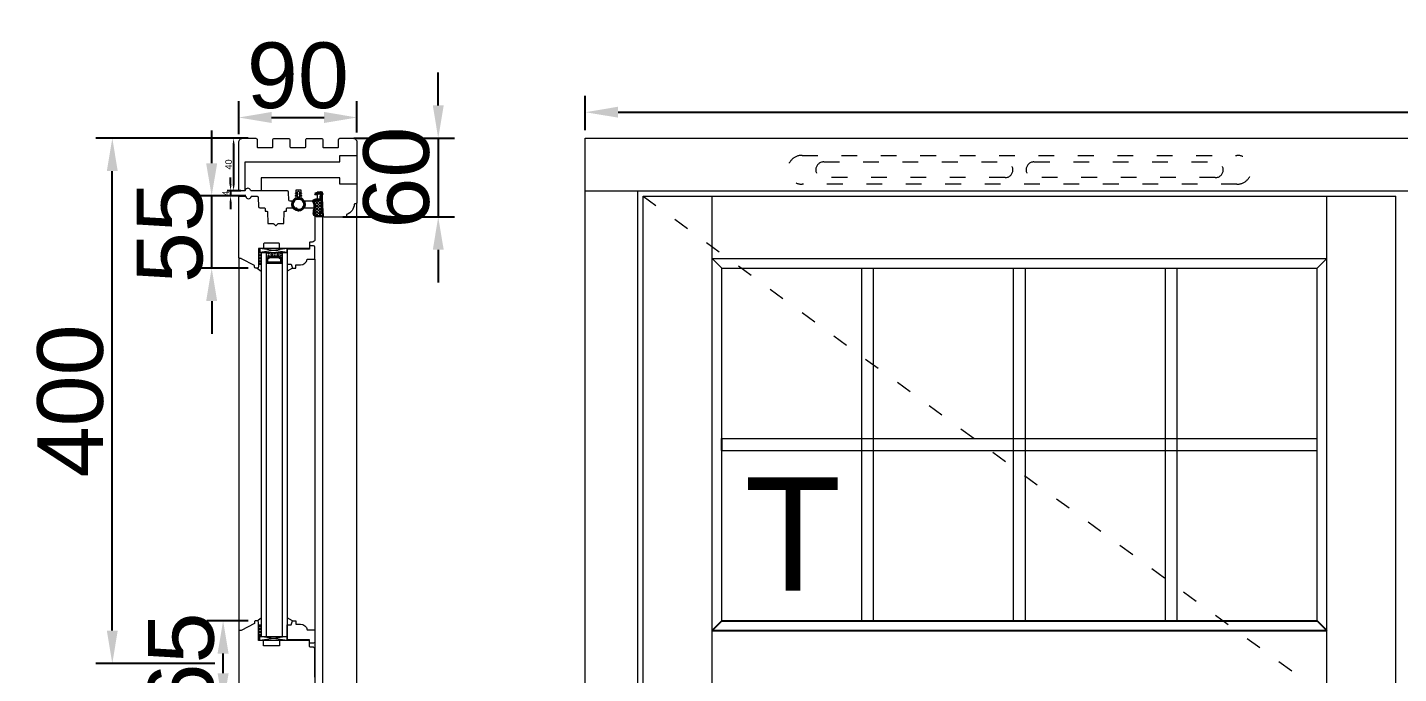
# Model space of a CAD drawing. Header units: millimetres. Extents: x 0 to 182016, y 11 to 3710.
# Drawn here: x 151213 to 152256, y 1854 to 2346 of the extents above; entities that cross this region are included whole.
import ezdxf

# ---------------------------------------------------------------- set-up
doc = ezdxf.new("R2010")
doc.units = ezdxf.units.MM
doc.linetypes.add('ACAD_ISO03W100', pattern=[30, 12, -18])
for name, color, linetype, lineweight in [('Matmenys', 10, 'Continuous', 20), ('OTHER', 251, 'Continuous', 13), ('Stakta', 7, 'Continuous', 25), ('Testinės profilio linijos', 7, 'Continuous', 5)]:
    doc.layers.add(name, color=color, linetype=linetype, lineweight=lineweight)
doc.layers.add('Stiklo paketas', color=7, linetype='Continuous')
doc.styles.get("Standard").update_dxf_attribs({"font": 'arial.ttf'})
doc.dimstyles.new('2', dxfattribs={"dimscale": 2, "dimtxt": 2.5, "dimasz": 2.5, "dimexe": 1.25, "dimexo": 0.625, "dimtad": 1, "dimtxsty": 'Standard', "dimcen": 2.5, "dimadec": 0, "dimazin": 0, "dimtfac": 1, "dimtmove": 0, "dimatfit": 3, "dimfxl": 1, "dimarcsym": 0})
doc.dimstyles.new('Padidinti matmenys', dxfattribs={"dimscale": 10, "dimtxt": 5, "dimasz": 2.5, "dimexe": 1.25, "dimexo": 0.625, "dimtad": 1, "dimdec": 1, "dimtxsty": 'Standard', "dimcen": 2.5, "dimadec": 0, "dimazin": 0, "dimtfac": 1, "dimtdec": 1, "dimtmove": 0, "dimatfit": 3, "dimfxl": 1, "dimarcsym": 0})

# ---------------------------------------------------------------- blocks, each defined once
blk = doc.blocks.new('*D1611')
at = {"color": 0, "lineweight": -2, "transparency": 16777216}
for p, q in [((151637.1, 2267.9), (151637.1, 2294)), ((154122.1, 2267.9), (154122.1, 2294)), ((151662.1, 2281.5), (154097.1, 2281.5))]:
    blk.add_line(p, q, dxfattribs=at)
at = {"color": 0, "transparency": 16777216}
for points in [[(151662.1, 2285.7), (151662.1, 2277.4), (151637.1, 2281.5)], [(154097.1, 2285.7), (154097.1, 2277.4), (154122.1, 2281.5)]]:
    blk.add_solid(points, dxfattribs=at)
at = {"layer": 'Defpoints', "color": 0, "transparency": 16777216}
for p in [(154122.1, 2281.5), (151637.1, 2261.7), (154122.1, 2261.7)]:
    blk.add_point(p, dxfattribs=at)
at = {"color": 0, "lineweight": 5, "transparency": 16777216, "insert": (152879.6, 2313.3), "char_height": 50, "attachment_point": 5}
blk.add_mtext('2485', dxfattribs=at)
blk = doc.blocks.new('*D1217')
at = {"layer": 'Defpoints', "color": 0, "transparency": 16777216}
for p in [(151381.9, 2261.7), (151369.5, 2221.7), (151376.4, 2221.7)]:
    blk.add_point(p, dxfattribs=at)
at = {"layer": 'Matmenys', "color": 0, "lineweight": -2, "transparency": 16777216}
for p, q in [((151380.6, 2261.7), (151367, 2261.7)), ((151369.5, 2256.7), (151369.5, 2226.7)), ((151375.1, 2221.7), (151367, 2221.7))]:
    blk.add_line(p, q, dxfattribs=at)
at = {"layer": 'Matmenys', "color": 0, "transparency": 16777216}
for points in [[(151368.7, 2256.7), (151370.3, 2256.7), (151369.5, 2261.7)], [(151368.7, 2226.7), (151370.3, 2226.7), (151369.5, 2221.7)]]:
    blk.add_solid(points, dxfattribs=at)
at = {"layer": 'Matmenys', "color": 0, "lineweight": 5, "transparency": 16777216, "insert": (151365.7, 2241.7), "char_height": 5, "attachment_point": 5, "rotation": 90}
blk.add_mtext('40', dxfattribs=at)
blk = doc.blocks.new('*D1218')
at = {"color": 0, "lineweight": -2, "transparency": 16777216}
for p, q in [((151525.2, 2286.7), (151525.2, 2311.7)), ((151461.1, 2261.7), (151537.7, 2261.7)), ((151525.2, 2261.7), (151525.2, 2201.7)), ((151452.6, 2201.7), (151537.7, 2201.7)), ((151525.2, 2176.7), (151525.2, 2151.7))]:
    blk.add_line(p, q, dxfattribs=at)
at = {"color": 0, "transparency": 16777216}
for points in [[(151521.1, 2286.7), (151529.4, 2286.7), (151525.2, 2261.7)], [(151521.1, 2176.7), (151529.4, 2176.7), (151525.2, 2201.7)]]:
    blk.add_solid(points, dxfattribs=at)
at = {"layer": 'Defpoints', "color": 0, "transparency": 16777216}
for p in [(151454.9, 2261.7), (151446.4, 2201.7), (151525.2, 2201.7)]:
    blk.add_point(p, dxfattribs=at)
at = {"color": 0, "lineweight": 5, "transparency": 16777216, "insert": (151493.5, 2231.7), "char_height": 50, "attachment_point": 5, "rotation": 90}
blk.add_mtext('60', dxfattribs=at)
blk = doc.blocks.new('*D1219')
at = {"color": 0, "lineweight": -2, "transparency": 16777216}
for p, q in [((151352.8, 2242.7), (151352.8, 2267.7)), ((151378.9, 2217.7), (151340.3, 2217.7)), ((151352.8, 2162.7), (151352.8, 2217.7)), ((151380.6, 2162.7), (151340.3, 2162.7)), ((151352.8, 2137.7), (151352.8, 2112.7))]:
    blk.add_line(p, q, dxfattribs=at)
at = {"color": 0, "transparency": 16777216}
for points in [[(151348.6, 2242.7), (151357, 2242.7), (151352.8, 2217.7)], [(151348.6, 2137.7), (151357, 2137.7), (151352.8, 2162.7)]]:
    blk.add_solid(points, dxfattribs=at)
at = {"layer": 'Defpoints', "color": 0, "transparency": 16777216}
for p in [(151352.8, 2217.7), (151385.1, 2217.7), (151386.9, 2162.7)]:
    blk.add_point(p, dxfattribs=at)
at = {"color": 0, "lineweight": 5, "transparency": 16777216, "insert": (151321.1, 2190.2), "char_height": 50, "attachment_point": 5, "rotation": 90}
blk.add_mtext('55', dxfattribs=at)
blk = doc.blocks.new('*D1220')
at = {"color": 0, "lineweight": -2, "transparency": 16777216}
for p, q in [((151373.4, 2264.9), (151373.4, 2290)), ((151463.4, 2266.1), (151463.4, 2290)), ((151398.4, 2277.5), (151438.4, 2277.5))]:
    blk.add_line(p, q, dxfattribs=at)
at = {"color": 0, "transparency": 16777216}
for points in [[(151398.4, 2281.7), (151398.4, 2273.3), (151373.4, 2277.5)], [(151438.4, 2281.7), (151438.4, 2273.3), (151463.4, 2277.5)]]:
    blk.add_solid(points, dxfattribs=at)
at = {"layer": 'Defpoints', "color": 0, "transparency": 16777216}
for p in [(151463.4, 2277.5), (151373.4, 2258.7), (151463.4, 2259.8)]:
    blk.add_point(p, dxfattribs=at)
at = {"color": 0, "lineweight": 5, "transparency": 16777216, "insert": (151418.4, 2309.3), "char_height": 50, "attachment_point": 5}
blk.add_mtext('90', dxfattribs=at)
blk = doc.blocks.new('*D1221')
at = {"layer": 'Defpoints', "color": 0, "transparency": 16777216}
for p in [(151367.2, 2217.7), (151376.4, 2221.7), (151376.6, 2217.7)]:
    blk.add_point(p, dxfattribs=at)
at = {"layer": 'Matmenys', "color": 0, "lineweight": -2, "transparency": 16777216}
for p, q in [((151367.2, 2226.7), (151367.2, 2231.7)), ((151375.1, 2221.7), (151364.7, 2221.7)), ((151375.4, 2217.7), (151364.7, 2217.7)), ((151367.2, 2221.7), (151367.2, 2217.7)), ((151367.2, 2212.7), (151367.2, 2207.7))]:
    blk.add_line(p, q, dxfattribs=at)
at = {"layer": 'Matmenys', "color": 0, "transparency": 16777216}
for points in [[(151366.4, 2226.7), (151368, 2226.7), (151367.2, 2221.7)], [(151366.4, 2212.7), (151368, 2212.7), (151367.2, 2217.7)]]:
    blk.add_solid(points, dxfattribs=at)
at = {"layer": 'Matmenys', "color": 0, "lineweight": 5, "transparency": 16777216, "insert": (151363.4, 2219.7), "char_height": 5, "attachment_point": 5, "rotation": 90}
blk.add_mtext('4', dxfattribs=at)
blk = doc.blocks.new('tv')
at = {"linetype": 'ACAD_ISO03W100', "lineweight": 5}
for p, q in [((29400.1, 41533.7), (29731.1, 41533.7)), ((29731.1, 41511.7), (29400.1, 41511.7))]:
    blk.add_line(p, q, dxfattribs=at)
for points in [[(29416.6, 41528.7), (29554.6, 41528.7, -1), (29554.6, 41516.7), (29416.6, 41516.7, -1)], [(29576.6, 41516.7, -1), (29576.6, 41528.7), (29714.6, 41528.7, -1), (29714.6, 41516.7)]]:
    blk.add_lwpolyline(points, format="xyb", close=True, dxfattribs=at)
for centre, start, end in [((29400.1, 41522.7), 90, 270), ((29731.1, 41522.7), 270, 90)]:
    blk.add_arc(centre, 11, start, end, dxfattribs=at)
blk = doc.blocks.new('*D1949')
at = {"color": 0, "lineweight": -2, "ltscale": 0.1, "transparency": 16777216}
for p, q in [((151380.6, 1894.1), (151349, 1894.1)), ((151361.5, 1854.1), (151361.5, 1869.1)), ((151380.6, 1829.1), (151349, 1829.1))]:
    blk.add_line(p, q, dxfattribs=at)
at = {"color": 0, "ltscale": 0.1, "transparency": 16777216}
for points in [[(151357.3, 1869.1), (151365.7, 1869.1), (151361.5, 1894.1)], [(151357.3, 1854.1), (151365.7, 1854.1), (151361.5, 1829.1)]]:
    blk.add_solid(points, dxfattribs=at)
at = {"layer": 'Defpoints', "color": 0, "ltscale": 0.1, "transparency": 16777216}
for p in [(151361.5, 1894.1), (151386.9, 1894.1), (151386.9, 1829.1)]:
    blk.add_point(p, dxfattribs=at)
at = {"color": 0, "ltscale": 0.1, "transparency": 16777216, "insert": (151329.7, 1861.6), "char_height": 50, "attachment_point": 5, "rotation": 90}
blk.add_mtext('65', dxfattribs=at)
blk = doc.blocks.new('*D1229')
at = {"color": 0, "lineweight": -2, "ltscale": 0.1, "transparency": 16777216}
for p, q in [((151369.1, 2261.7), (151264.7, 2261.7)), ((151277.2, 1886.6), (151277.2, 2236.7)), ((151355.2, 1861.6), (151264.7, 1861.6))]:
    blk.add_line(p, q, dxfattribs=at)
at = {"color": 0, "ltscale": 0.1, "transparency": 16777216}
for points in [[(151273, 2236.7), (151281.3, 2236.7), (151277.2, 2261.7)], [(151273, 1886.6), (151281.3, 1886.6), (151277.2, 1861.6)]]:
    blk.add_solid(points, dxfattribs=at)
at = {"layer": 'Defpoints', "color": 0, "ltscale": 0.1, "transparency": 16777216}
for p in [(151277.2, 2261.7), (151375.4, 2261.7), (151361.5, 1861.6)]:
    blk.add_point(p, dxfattribs=at)
at = {"color": 0, "ltscale": 0.1, "transparency": 16777216, "insert": (151245.4, 2061.6), "char_height": 50, "attachment_point": 5, "rotation": 90}
blk.add_mtext('400', dxfattribs=at)

msp = doc.modelspace()

# ---------------------------------------------------------------- hatches: boundary and pattern name
at = {"lineweight": 0, "ltscale": 0.5}
h = msp.add_hatch(dxfattribs=at)
h.set_pattern_fill('ANSI37', color=256, scale=0.5, style=0)
h.set_pattern_definition([(45, (151388.3693, 2178.1536), (-1.12253, 1.12253), []), (135, (151388.3693, 2178.1536), (-1.12253, -1.12253), [])])
h.paths.add_polyline_path([(151390.3693403, 2165.6535843), (151390.3693403, 2174.6535843), (151388.3693403, 2174.6535843), (151388.3693403, 2165.6535843)])
at = {"lineweight": 0}
h = msp.add_hatch(dxfattribs=at)
h.set_pattern_fill('HEX', color=256, scale=0.25, style=0)
h.set_pattern_definition([(360, (138486.9603, 20521.9246), (-7e-16, -1.374815), [0.79375, -1.5875]), (240, (138486.9603, 20521.9246), (-1.190624716, 0.6874075), [0.79375, -1.5875]), (300, (138487.7541, 20521.9246), (-1.190624716, -0.6874075), [0.79375, -1.5875])])
h.paths.add_polyline_path([(151394.3686312, 2174.6535843), (151394.3686312, 2169.6535843), (151396.3686312, 2171.6535843), (151404.3686312, 2171.6535843), (151406.3686312, 2169.6535843), (151406.3693403, 2174.6535843)])
h = msp.add_hatch(dxfattribs=at)
h.set_pattern_fill('JIS_WOOD', color=256, style=0)
h.set_pattern_definition([(315, (138486.96034, 20521.9246), (-0.5, -0.5), [])])
h.paths.add_polyline_path([(151404.3686312, 2171.6535843), (151396.3686312, 2171.6535843), (151394.3686312, 2169.6535843), (151394.3686312, 2166.6535843), (151406.4052138, 2166.6358509), (151406.3686312, 2169.6535843)])
h.paths.add_polyline_path([(151396.7828448, 2170.6535843), (151403.9544177, 2170.6535843), (151405.3686312, 2169.2393708), (151405.3686312, 2167.6535843), (151395.3686312, 2167.6535843), (151395.3686312, 2169.2393708)], flags=16)
at = {"lineweight": 0, "ltscale": 0.5}
h = msp.add_hatch(dxfattribs=at)
h.set_pattern_fill('ANSI37', color=256, scale=0.5, style=0)
h.set_pattern_definition([(45, (151388.3693, 838.2776), (-1.122532, 1.122532), []), (135, (151388.3693, 838.2776), (-1.122532, -1.122532), [])])
h.paths.add_polyline_path([(151390.3693407, 1891.1303646), (151390.3693407, 1882.1303646), (151388.3693407, 1882.1303646), (151388.3693407, 1891.1303646)])
at = {"layer": 'Matmenys'}
h = msp.add_hatch(dxfattribs=at)
h.set_pattern_fill('ANSI37', color=252, scale=0.5, angle=-180, style=0)
h.set_pattern_definition([(225, (-4231.9268, -1098404.419), (1.1225320151, -1.1225320151), []), (315, (-4231.9268, -1098404.419), (1.1225320151, 1.1225320151), [])])
edge = h.paths.add_edge_path()
edge.add_arc((151436.4890702, 2205.1677361), 0.1, 273.5893456117, 363.5893456117, ccw=False)
edge.add_line((151436.4953307, 2205.0679323), (151434.9476449, 2204.9708491))
edge.add_arc((151434.9632961, 2204.7213395), 0.25, 93.5893456117, 273.5893456117)
edge.add_line((151434.9789474, 2204.4718299), (151437.0256523, 2204.6002156))
edge.add_arc((151437.0193918, 2204.7000194), 0.1, 273.5893456117, 363.589345619)
edge.add_line((151437.1191957, 2204.7062799), (151437.1948387, 2204.7110248))
edge.add_line((151437.1948387, 2204.7110248), (151437.319153, 2202.729224))
edge.add_spline(control_points=[(151437.319153, 2202.729224), (151437.3073507, 2202.6500655), (151437.2961751, 2202.5800738), (151437.2743812, 2202.496323), (151437.2649954, 2202.4727587), (151437.2523005, 2202.4488757), (151437.2460513, 2202.440816), (151437.2204625, 2202.4163282), (151437.1912255, 2202.3974353), (151437.0869057, 2202.363732), (151437.0139734, 2202.3506101), (151436.7609904, 2202.3309079), (151436.5471563, 2202.3414062), (151436.1046779, 2202.3607344), (151435.885349, 2202.3652097), (151435.4654581, 2202.3662859), (151435.2623719, 2202.3632539), (151434.6721646, 2202.3505435), (151434.3041145, 2202.3373671), (151433.5509331, 2202.3376288), (151433.1741832, 2202.3561251), (151432.5810788, 2202.4593114), (151432.3535078, 2202.5192055), (151431.9564066, 2202.6722411), (151431.7846189, 2202.7549905), (151431.4434512, 2202.9589907), (151431.2772485, 2203.0791055), (151430.9860888, 2203.3465506), (151430.8625088, 2203.4942243), (151430.7027901, 2203.7754088), (151430.6552361, 2203.910705), (151430.5956312, 2204.2120039), (151430.5849278, 2204.3756039), (151430.5986717, 2204.9602007), (151430.6934259, 2205.4241163), (151430.8651682, 2206.3166124), (151430.9488628, 2206.7436926), (151431.1600491, 2207.8220412), (151431.2937832, 2208.4800918), (151431.4187092, 2209.4731937), (151431.4492031, 2209.7767949), (151431.4735385, 2210.3988385), (151431.4659978, 2210.7147425), (151431.3811134, 2211.2639508), (151431.3197747, 2211.5000342), (151431.1473144, 2211.9006856), (151431.0524659, 2212.0593181), (151430.8681976, 2212.3579769), (151430.7783401, 2212.4994341), (151430.622257, 2212.801217), (151430.5522868, 2212.9662697), (151430.4325556, 2213.3313915), (151430.3895531, 2213.5323416), (151430.3656544, 2213.8717582), (151430.3788602, 2214.0137437), (151430.4388995, 2214.2089643), (151430.4756396, 2214.2742922), (151430.5841887, 2214.4010155), (151430.6562549, 2214.4601933), (151430.9203425, 2214.6172709), (151431.1614508, 2214.6987706), (151431.7118618, 2214.8153879), (151432.0200569, 2214.8519194), (151432.6162747, 2214.9051909), (151432.9038256, 2214.9244133), (151433.4343155, 2214.9677728), (151433.682574, 2214.989909), (151434.0873763, 2215.0261233), (151434.2447796, 2215.0402097), (151434.568712, 2215.0683318), (151434.7470292, 2215.0833679), (151435.0498963, 2215.1516529), (151435.1677183, 2215.1872879), (151435.3801971, 2215.2828847), (151435.4741119, 2215.3360316), (151435.6193056, 2215.4546723), (151435.6743237, 2215.5102945), (151435.7634157, 2215.6340618), (151435.7962951, 2215.6976888), (151435.8444633, 2215.8165529), (151435.8613445, 2215.8736299), (151435.8872884, 2215.9742103), (151435.897006, 2216.0186059), (151435.906042, 2216.0596022)], knot_values=[0, 0, 0, 0, 0.2245066002, 0.2245066002, 0.377043448, 0.377043448, 0.5295802957, 0.5295802957, 0.8082977366, 0.8082977366, 1.0870151774, 1.0870151774, 1.6244414062, 1.6244414062, 2.161867635, 2.161867635, 2.6992938638, 2.6992938638, 3.7741463214, 3.7741463214, 5.0334406395, 5.0334406395, 5.8656302806, 5.8656302806, 6.5060139406, 6.5060139406, 7.1463976006, 7.1463976006, 7.7996240151, 7.7996240151, 8.3563201169, 8.3563201169, 8.9130162187, 8.9130162187, 10.239934143, 10.239934143, 11.5668520673, 11.5668520673, 13.5970761059, 13.5970761059, 14.4582175179, 14.4582175179, 15.3193589298, 15.3193589298, 15.9856015553, 15.9856015553, 16.5061017172, 16.5061017172, 17.0266018791, 17.0266018791, 17.547102041, 17.547102041, 18.1672448488, 18.1672448488, 18.7176261004, 18.7176261004, 19.1465766047, 19.1465766047, 19.5755271091, 19.5755271091, 20.3898249977, 20.3898249977, 21.2041228863, 21.2041228863, 21.9655448497, 21.9655448497, 22.7269668131, 22.7269668131, 23.2229068178, 23.2229068178, 23.7188468224, 23.7188468224, 24.0184411081, 24.0184411081, 24.2549295987, 24.2549295987, 24.4119994701, 24.4119994701, 24.5501072405, 24.5501072405, 24.6882150108, 24.6882150108, 24.8099116426, 24.8099116426, 24.8099116426, 24.8099116426], degree=3, periodic=0)
edge.add_line((151435.906042, 2216.0596022), (151436.588874, 2205.1739966))

# ---------------------------------------------------------------- linework, layer by layer
at = {"lineweight": 5}
for p, q in [((151637.0629913, 2261.6535847), (154122.0519122, 2261.6535847)), ((151637.0629913, 1266.972964), (151637.0629913, 2261.6535847)), ((151637.0629913, 2221.6535843), (154122.0519122, 2221.6535843)), ((151677.0629913, 1266.972964), (151677.0629913, 2221.6535843)), ((151681.0629913, 2217.6535843), (152254.0602217, 2217.6535843)), ((151681.0629913, 1274.4231355), (151681.0629913, 2217.6535843)), ((151733.7458973, 1274.4231355), (151733.7458973, 2217.6535843)), ((152201.3773161, 1274.4231355), (152201.3773161, 2217.6535843)), ((152254.0602217, 1274.4231355), (152254.0602217, 2217.6535843)), ((151733.7458973, 2169.9706786), (152201.3773161, 2169.9706786)), ((151741.0629916, 2162.6535843), (151733.7458973, 2169.9706786)), ((151741.0629916, 2162.6535843), (152194.0602217, 2162.6535843)), ((151741.0629916, 1894.1303646), (151741.0629916, 2162.6535843)), ((151847.5629916, 1894.1303646), (151847.5629916, 2162.6535843)), ((151856.5629916, 1894.1303646), (151856.5629916, 2162.6535843)), ((151963.0629916, 1894.1303646), (151963.0629916, 2162.6535843)), ((151972.0629916, 1894.1303646), (151972.0629916, 2162.6535843)), ((152078.5629916, 1894.1303646), (152078.5629916, 2162.6535843)), ((152087.5629916, 1894.1303646), (152087.5629916, 2162.6535843)), ((152194.0602217, 2162.6535843), (152201.3773161, 2169.9706786)), ((152194.0602217, 1894.1303646), (152194.0602217, 2162.6535843)), ((151741.0629916, 2032.8919745), (152194.0602217, 2032.8919745)), ((151741.0629916, 2023.8919745), (152194.0602217, 2023.8919745))]:
    msp.add_line(p, q, dxfattribs=at)
for p, q in [((151435.6266753, 2220.5132242), (151431.2795848, 2219.5297776)), ((151431.2795848, 2219.5297776), (151431.5002396, 2218.5544257)), ((151434.7202461, 2219.2828909), (151431.5002396, 2218.5544257)), ((151435.6583819, 2220.0077617), (151434.6099187, 2219.7705669)), ((151434.6099187, 2219.7705669), (151434.7202461, 2219.2828909)), ((151436.1164555, 2220.6918125), (151435.6174363, 2220.6605101)), ((151435.6174363, 2220.6605101), (151435.6266753, 2220.5132242)), ((151435.6583819, 2220.0077617), (151436.588874, 2205.1739966)), ((151437.1829202, 2219.6614712), (151436.1164555, 2220.6918125)), ((151436.1620756, 2219.9645438), (151437.1191957, 2204.7062799)), ((151437.2298182, 2218.9138306), (151436.1620756, 2219.9645438)), ((151437.1829202, 2219.6614712), (151437.2298182, 2218.9138306)), ((151436.4953307, 2205.0679323), (151434.9476449, 2204.9708491)), ((151437.0256523, 2204.6002156), (151434.9789474, 2204.4718299)), ((151437.1191957, 2204.7062799), (151437.1948387, 2204.7110248))]:
    msp.add_line(p, q)
at = {"color": 1}
for p, q in [((151435.6130738, 2216.124175), (151435.5026442, 2217.8846263)), ((151437.319153, 2202.729224), (151436.3634957, 2217.9641687)), ((151437.6158731, 2202.6849837), (151436.6545784, 2218.0097991))]:
    msp.add_line(p, q, dxfattribs=at)
at = {"linetype": 'ACAD_ISO03W100', "lineweight": 5}
msp.add_line((151681.0629913, 2217.6535843), (152254.0602217, 1797.7634459), dxfattribs=at)
at = {"lineweight": 0}
for p, q in [((151410.3686312, 2174.6535843), (151389.3686312, 2177.6535843)), ((151410.3686312, 2177.6535843), (151389.3686312, 2174.6535843)), ((151387.3693403, 2162.6535843), (151390.3693403, 2160.3669192)), ((151388.3693403, 2165.6535843), (151390.3693403, 2165.6535843)), ((151414.3693403, 2162.6535843), (151410.3693403, 2160.3669192)), ((151387.3693407, 1894.1303646), (151390.3693407, 1896.4170297)), ((151388.3693407, 1891.1303646), (151390.3693407, 1891.1303646)), ((151414.3693407, 1894.1303646), (151410.3693407, 1896.4170297)), ((151388.3693407, 1882.1303646), (151391.3693407, 1882.1303646)), ((151410.3686317, 1882.1303646), (151389.3686317, 1879.1303646)), ((151410.3686317, 1879.1303646), (151389.3686317, 1882.1303646))]:
    msp.add_line(p, q, dxfattribs=at)
at = {"lineweight": 9}
for p, q in [((151390.3693403, 2174.6534992), (151390.3693403, 1882.1303646)), ((151394.3693403, 2174.6534992), (151394.3693403, 1882.1303646)), ((151406.3693403, 2174.6534992), (151406.3693403, 1882.1303646)), ((151410.3693403, 2174.6534992), (151410.3693403, 1882.1303646)), ((151431.3693403, 2169.6535843), (151431.3693403, 1322.4231355))]:
    msp.add_line(p, q, dxfattribs=at)
at = {"ltscale": 0.1}
for p, q in [((151741.0629916, 2023.8919745), (151741.0629916, 2032.8919745)), ((151741.0629916, 1894.1303646), (152194.0602217, 1894.1303646)), ((151733.7458973, 1886.8132703), (152201.3773161, 1886.8132703))]:
    msp.add_line(p, q, dxfattribs=at)
at = {"lineweight": 5}
msp.add_lwpolyline([(151378.3779033, 2221.6535843), (151378.3779033, 2243.6535843), (151450.3781053, 2243.6535843), (151450.3781053, 2248.6535843), (151463.3781053, 2248.6535843), (151463.3781053, 2226.6535843), (151450.3781053, 2226.6535843), (151450.3781053, 2231.6535843), (151390.3779033, 2231.6535843), (151390.3779033, 2221.6535843)], dxfattribs=at)
at = {"lineweight": 0}
for points in [[(151410.3686312, 2177.6535843), (151389.3686312, 2177.6535843), (151389.3686312, 2174.6535843), (151410.3686312, 2174.6535843)], [(151404.3686312, 2171.6535843), (151396.3686312, 2171.6535843), (151394.3686312, 2169.6535843), (151394.3686312, 2166.6535843), (151406.3686312, 2166.6535843), (151406.3686312, 2169.6535843)], [(151403.9544177, 2170.6535843), (151396.7828448, 2170.6535843), (151395.3686312, 2169.2393708), (151395.3686312, 2167.6535843), (151405.3686312, 2167.6535843), (151405.3686312, 2169.2393708)], [(151410.3686317, 1879.1303646), (151389.3686317, 1879.1303646), (151389.3686317, 1882.1303646), (151410.3686317, 1882.1303646)]]:
    msp.add_lwpolyline(points, close=True, dxfattribs=at)
for points in [[(151425.3693403, 2169.6535843), (151431.3693403, 2169.6535843), (151431.3693403, 2178.6535843, 0.4142135624), (151430.3693403, 2179.6535843), (151427.3693403, 2179.6535843), (151427.3693403, 2177.1535843), (151410.3693403, 2177.1535843), (151410.3693403, 2165.6535843), (151413.3693403, 2165.6535843), (151414.3693403, 2162.6535843), (151416.8693403, 2162.6535843), (151416.8693403, 2165.1535843), (151420.3944031, 2165.1535843, 0.3851703882), (151425.3693403, 2169.6535843)], [(151425.3693407, 1887.1303646), (151431.3693407, 1887.1303646), (151431.3693407, 1878.1303646, -0.4142135624), (151430.3693407, 1877.1303646), (151427.3693407, 1877.1303646), (151427.3693407, 1879.6303646), (151410.3693407, 1879.6303646), (151410.3693407, 1891.1303646), (151413.3693407, 1891.1303646), (151414.3693407, 1894.1303646), (151416.8693407, 1894.1303646), (151416.8693407, 1891.6303646), (151420.3944035, 1891.6303646, -0.3851703882), (151425.3693407, 1887.1303646)]]:
    msp.add_lwpolyline(points, format="xyb", dxfattribs=at)
at = {"ltscale": 0.1}
for points in [[(151733.7458973, 1886.8132703), (151741.0629916, 1894.1303646)], [(152194.0602217, 1894.1303646), (152201.3773161, 1886.8132703)]]:
    msp.add_lwpolyline(points, dxfattribs=at)
at = {"color": 18, "linetype": 'ByBlock', "true_color": 0x000000}
for radius in [4.85, 4.25]:
    msp.add_circle((151418.8682748, 2211.3275115), radius, dxfattribs=at)
for centre, radius, start, end in [((151434.9632961, 2204.7213395), 0.25, 93.5893456108, 273.5893456108), ((151436.4890702, 2205.1677361), 0.1, 273.5893456108, 3.5893456092), ((151437.0193918, 2204.7000194), 0.1, 273.5893456108, 3.5893456092)]:
    msp.add_arc(centre, radius, start, end)
at = {"color": 1}
msp.add_spline([(151437.6158731, 2202.6849837), (151437.5253763, 2202.3234834), (151436.2515179, 2202.0539425), (151431.5591449, 2202.5423318), (151430.4691386, 2203.5855296), (151430.4505222, 2205.7490015), (151430.7808961, 2207.4470413), (151431.1278125, 2209.6124821), (151430.9283837, 2211.6492038), (151430.4522147, 2212.4774486), (151430.1719513, 2214.3319887), (151432.8841299, 2215.2244346), (151434.3630055, 2215.3516022), (151435.0502734, 2215.4695735), (151435.4921587, 2215.7717792), (151435.6130738, 2216.124175)], degree=3, dxfattribs=at)
msp.add_open_spline([(151437.319153, 2202.729224), (151437.3073507, 2202.6500655), (151437.2961751, 2202.5800738), (151437.2743812, 2202.496323), (151437.2649954, 2202.4727587), (151437.2523005, 2202.4488757), (151437.2460513, 2202.440816), (151437.2204625, 2202.4163282), (151437.1912255, 2202.3974353), (151437.0869057, 2202.363732), (151437.0139734, 2202.3506101), (151436.7609904, 2202.3309079), (151436.5471563, 2202.3414062), (151436.1046779, 2202.3607344), (151435.885349, 2202.3652097), (151435.4654581, 2202.3662859), (151435.2623719, 2202.3632539), (151434.6721646, 2202.3505435), (151434.3041145, 2202.3373671), (151433.5509331, 2202.3376288), (151433.1741832, 2202.3561251), (151432.5810788, 2202.4593114), (151432.3535078, 2202.5192055), (151431.9564066, 2202.6722411), (151431.7846189, 2202.7549905), (151431.4434512, 2202.9589907), (151431.2772485, 2203.0791055), (151430.9860888, 2203.3465506), (151430.8625088, 2203.4942243), (151430.7027901, 2203.7754088), (151430.6552361, 2203.910705), (151430.5956312, 2204.2120039), (151430.5849278, 2204.3756039), (151430.5986717, 2204.9602007), (151430.6934259, 2205.4241163), (151430.8651682, 2206.3166124), (151430.9488628, 2206.7436926), (151431.1600491, 2207.8220412), (151431.2937832, 2208.4800918), (151431.4187092, 2209.4731937), (151431.4492031, 2209.7767949), (151431.4735385, 2210.3988385), (151431.4659978, 2210.7147425), (151431.3811134, 2211.2639508), (151431.3197747, 2211.5000342), (151431.1473144, 2211.9006856), (151431.0524659, 2212.0593181), (151430.8681976, 2212.3579769), (151430.7783401, 2212.4994341), (151430.622257, 2212.801217), (151430.5522868, 2212.9662697), (151430.4325556, 2213.3313915), (151430.3895531, 2213.5323416), (151430.3656544, 2213.8717582), (151430.3788602, 2214.0137437), (151430.4388995, 2214.2089643), (151430.4756396, 2214.2742922), (151430.5841887, 2214.4010155), (151430.6562549, 2214.4601933), (151430.9203425, 2214.6172709), (151431.1614508, 2214.6987706), (151431.7118618, 2214.8153879), (151432.0200569, 2214.8519194), (151432.6162747, 2214.9051909), (151432.9038256, 2214.9244133), (151433.4343155, 2214.9677728), (151433.682574, 2214.989909), (151434.0873763, 2215.0261233), (151434.2447796, 2215.0402097), (151434.568712, 2215.0683318), (151434.7470292, 2215.0833679), (151435.0498963, 2215.1516529), (151435.1677183, 2215.1872879), (151435.3801971, 2215.2828847), (151435.4741119, 2215.3360316), (151435.6193056, 2215.4546723), (151435.6743237, 2215.5102945), (151435.7634157, 2215.6340618), (151435.7962951, 2215.6976888), (151435.8444633, 2215.8165529), (151435.8613445, 2215.8736299), (151435.8872884, 2215.9742103), (151435.897006, 2216.0186059), (151435.906042, 2216.0596022)], degree=3, knots=[0, 0, 0, 0, 0.2245066002, 0.2245066002, 0.377043448, 0.377043448, 0.5295802957, 0.5295802957, 0.8082977366, 0.8082977366, 1.0870151774, 1.0870151774, 1.6244414062, 1.6244414062, 2.161867635, 2.161867635, 2.6992938638, 2.6992938638, 3.7741463214, 3.7741463214, 5.0334406395, 5.0334406395, 5.8656302806, 5.8656302806, 6.5060139406, 6.5060139406, 7.1463976006, 7.1463976006, 7.7996240151, 7.7996240151, 8.3563201169, 8.3563201169, 8.9130162187, 8.9130162187, 10.239934143, 10.239934143, 11.5668520673, 11.5668520673, 13.5970761059, 13.5970761059, 14.4582175179, 14.4582175179, 15.3193589298, 15.3193589298, 15.9856015553, 15.9856015553, 16.5061017172, 16.5061017172, 17.0266018791, 17.0266018791, 17.547102041, 17.547102041, 18.1672448488, 18.1672448488, 18.7176261004, 18.7176261004, 19.1465766047, 19.1465766047, 19.5755271091, 19.5755271091, 20.3898249977, 20.3898249977, 21.2041228863, 21.2041228863, 21.9655448497, 21.9655448497, 22.7269668131, 22.7269668131, 23.2229068178, 23.2229068178, 23.7188468224, 23.7188468224, 24.0184411081, 24.0184411081, 24.2549295987, 24.2549295987, 24.4119994701, 24.4119994701, 24.5501072405, 24.5501072405, 24.6882150108, 24.6882150108, 24.8099116426, 24.8099116426, 24.8099116426, 24.8099116426], dxfattribs=at)
at = {"layer": 'OTHER'}
msp.add_lwpolyline([(151418.2582486, 2216.1307213), (151418.2582486, 2217.5466302), (151416.6129673, 2217.5466302), (151416.6129673, 2218.0723123), (151418.2582486, 2218.8156533), (151418.2582486, 2219.6082729), (151416.6129673, 2219.6082729), (151416.6129673, 2219.8271637), (151418.8682748, 2221.330045), (151421.1235823, 2219.8271637), (151421.1235823, 2219.6082729), (151419.4783009, 2219.6082729), (151419.4783009, 2218.8156533), (151421.1235823, 2218.0723123), (151421.1235823, 2217.5466302), (151419.4783009, 2217.5466302), (151419.4783009, 2216.1307213)], dxfattribs=at)
at = {"layer": 'Stakta', "color": 18, "lineweight": 5, "true_color": 0x000000}
for points in [[(151423.6814468, 2213.6535843, -0.2720281141), (151423.2446825, 2213.9101979, 0.164173551), (151420.8770397, 2216.058909), (151420.8770397, 2222.1535843), (151416.8770397, 2222.1535843), (151416.8770397, 2216.058909, 0.164173551), (151414.509397, 2213.9101979, -0.2720281141), (151414.0726327, 2213.6535843), (151412.4392314, 2213.6535843, -0.4116598905), (151411.4392695, 2214.6448578), (151411.386756, 2220.6623109, 0.4116598905), (151410.3867941, 2221.6535843), (151382.827595, 2221.6535843, -0.3563939587), (151382.3376971, 2222.0535843, 0.8164965809), (151378.4185135, 2222.0535843, -0.3563939587), (151377.9286155, 2221.6535843), (151374.8781053, 2221.6535843, -0.4142135624), (151373.3781053, 2223.1535843), (151373.3781053, 2258.6535847, -0.4142135624), (151376.3781053, 2261.6535847), (151386.3781053, 2261.6535847, -0.4142135624), (151387.3781053, 2260.6535847), (151387.3781053, 2255.1535847, 0.4142135624), (151387.8781053, 2254.6535847), (151398.8781053, 2254.6535847, 0.4142135624), (151399.3781053, 2255.1535847), (151399.3781053, 2260.4535847, -0.4142135624), (151400.3781053, 2261.4535847), (151411.3781053, 2261.4535847, -0.4142135624), (151412.3781053, 2260.4535847), (151412.3781053, 2255.1535847, 0.4142135624), (151412.8781053, 2254.6535847), (151423.8781053, 2254.6535847, 0.4142135624), (151424.3781053, 2255.1535847), (151424.3781053, 2260.4535847, -0.4142135624), (151425.3781053, 2261.4535847), (151436.3781053, 2261.4535847, -0.4142135624), (151437.3781053, 2260.4535847), (151437.3781053, 2255.1535847, 0.4142135624), (151437.8781053, 2254.6535847), (151448.8781053, 2254.6535847, 0.4142135624), (151449.3781053, 2255.1535847), (151449.3781053, 2260.6535847, -0.4142135624), (151450.3781053, 2261.6535847), (151460.3781053, 2261.6535847, -0.4142135624), (151463.3781053, 2258.6535847), (151463.3781053, 2212.6535843, -0.4142135624), (151462.3781053, 2211.6535843), (151461.6687786, 2211.6535843, 0.4001549105), (151461.3691276, 2211.3680497, -0.3090857966), (151455.5808443, 2203.718739, 0.3199404334), (151455.3762144, 2203.4369159), (151455.3693022, 2202.6448578, -0.4116598905), (151454.3693403, 2201.6535843), (151438.4741389, 2201.6535843, -0.4116598905), (151437.474177, 2202.6448578), (151437.386756, 2212.6623109, 0.2023892741), (151437.0781053, 2213.3761415), (151437.0781053, 2220.6535843), (151433.0781053, 2220.6535843), (151433.0781053, 2213.6535843)], [(151393.759047, 2206.1535843), (151394.8121686, 2206.1535843, -0.4091108014), (151395.3120924, 2205.6623105), (151395.4641952, 2196.9483486, 0.4091108014), (151395.7641495, 2196.6535843), (151399.7879695, 2196.6535843, -0.1989123674), (151400.1415229, 2196.5071377), (151401.4072083, 2195.2414523, 0.4142135624), (151401.8314724, 2195.2414523), (151403.0971578, 2196.5071377, -0.1989123674), (151403.4507112, 2196.6535843), (151407.4745311, 2196.6535843, 0.4091108014), (151407.7744855, 2196.9483486), (151407.9265882, 2205.6623105, -0.4091108014), (151408.4265121, 2206.1535843), (151409.4796337, 2206.1535843, 0.4040262259), (151409.7794509, 2206.4431145), (151409.8397912, 2208.1710341, -0.4040262258), (151410.3394866, 2208.6535843), (151417.4198506, 2208.6535843, -0.3563939587), (151417.9097485, 2208.2535843, 0.8164965809), (151421.8289321, 2208.2535843, -0.3563939587), (151422.3188301, 2208.6535843), (151430.3693403, 2208.6535843, -0.4142135624), (151431.3693403, 2207.6535843), (151431.3693403, 2184.6535843, -0.4142135624), (151429.3693403, 2182.6535843), (151427.6667337, 2182.6535843, 0.4116598905), (151427.3667451, 2182.3562023), (151427.3300313, 2178.1492211, -0.4116598905), (151426.8300504, 2177.6535843), (151404.8999034, 2177.6535843, -0.4116598905), (151404.3999224, 2178.1492211), (151404.3719355, 2181.3562023, 0.4116598905), (151404.071947, 2181.6535843), (151392.6667337, 2181.6535843, 0.4116598905), (151392.3667451, 2181.3562023), (151392.3387582, 2178.1492211, -0.4116598905), (151391.8387772, 2177.6535843), (151388.3693403, 2177.6535843), (151388.3693403, 2163.6535843, -0.4142135624), (151387.3693403, 2162.6535843), (151386.3781053, 2162.6535843, -0.4116598905), (151385.3781433, 2163.6448578), (151385.3693403, 2164.6535843), (151375.4794121, 2169.9121524, 0.1227845609), (151375.2446763, 2169.9706786), (151374.3693403, 2169.9706786, -0.4142135624), (151373.3693403, 2170.9706786), (151373.3693403, 2216.6535843, -0.4142135624), (151374.3693403, 2217.6535843), (151378.4198506, 2217.6535843, -0.3563939587), (151378.9097485, 2217.2535843, 0.8164965809), (151382.8289321, 2217.2535843, -0.3563939587), (151383.3188301, 2217.6535843), (151387.2994873, 2217.6535843, -0.4116598905), (151388.2994492, 2216.6623109), (151388.3606896, 2209.6448578, 0.4116598905), (151389.3606515, 2208.6535843), (151392.8991769, 2208.6535843, -0.4040361542), (151393.3988894, 2208.1710341), (151393.4592297, 2206.4431145, 0.4040262258)]]:
    msp.add_lwpolyline(points, format="xyb", close=True, dxfattribs=at)
at = {"layer": 'Stiklo paketas', "lineweight": 5}
msp.add_lwpolyline([(151431.3693407, 1851.1303646), (151431.3693407, 1872.1303646, 0.4142135624), (151429.3693407, 1874.1303646), (151427.666734, 1874.1303646, -0.4116598905), (151427.3667455, 1874.4277467), (151427.3300317, 1878.6347279, 0.4116598905), (151426.8300507, 1879.1303646), (151404.3693407, 1879.1303646), (151404.3693407, 1875.1303646), (151392.3693407, 1875.1303646), (151392.3693407, 1879.1303646), (151388.3693407, 1879.1303646), (151388.3693407, 1893.1303646, 0.4142135624), (151387.3693407, 1894.1303646), (151386.3693407, 1894.1303646, 0.4142135624), (151385.3693407, 1893.1303646), (151385.3693407, 1892.1303646), (151375.3693407, 1886.8132703), (151374.3693407, 1886.8132703, 0.4142135624), (151373.3693407, 1885.8132703), (151373.3693407, 1838.1117384, 0.2773245441)], format="xyb", dxfattribs=at)
at = {"layer": 'Testinės profilio linijos', "lineweight": 5}
for p, q in [((151437.3693403, 1280.4915985), (151437.3693403, 2212.8396027)), ((151463.3693405, 1280.6225303), (151463.3693393, 2212.5214666)), ((151373.3693409, 2170.9696089), (151373.3693403, 1320.4417617))]:
    msp.add_line(p, q, dxfattribs=at)

# ---------------------------------------------------------------- block references
at = {"color": 1}
msp.add_blockref('tv', (122401.9787745, -39285.0292589), dxfattribs=at)

# ---------------------------------------------------------------- texts
at = {"layer": 'Matmenys', "color": 0}
msp.add_text('T', height=86.4, dxfattribs=at).set_placement((151758.3182078, 1916.9839017))

# ---------------------------------------------------------------- dimensions: what is measured, and where the dimension line sits
at = {"color": 1, "lineweight": 5}
dim = msp.add_linear_dim(base=(151463.3781053, 2277.4851043), p1=(151373.3781053, 2258.6535847), p2=(151463.3781053, 2259.8048954), dimstyle='Padidinti matmenys', dxfattribs=at)
dim.commit()
dim.dimension.update_dxf_attribs({"geometry": '*D1220', "text_midpoint": (151418.3781053, 2277.4851043), "dimtype": 160})
dim = msp.add_linear_dim(base=(154122.0519122, 2281.5395741), p1=(151637.0629913, 2261.6535847), p2=(154122.0519122, 2261.6535847), dimstyle='Padidinti matmenys', dxfattribs=at)
dim.commit()
dim.dimension.update_dxf_attribs({"geometry": '*D1611', "text_midpoint": (152879.5574517, 2313.3182235)})
for base, p1, p2, picture, middle in [((151525.2373242, 2201.6535843), (151454.8693403, 2261.6535843), (151446.3693403, 2201.6535843), '*D1218', (151525.2373242, 2231.6535843)), ((151352.7978368, 2217.6535843), (151386.8693403, 2162.6535843), (151385.1193403, 2217.6535843), '*D1219', (151352.7978368, 2190.1535843))]:
    dim = msp.add_linear_dim(base=base, p1=p1, p2=p2, angle=90, dimstyle='Padidinti matmenys', dxfattribs=at)
    dim.commit()
    dim.dimension.update_dxf_attribs({"geometry": picture, "text_midpoint": middle, "dimtype": 160})
at = {"color": 1, "ltscale": 0.1}
dim = msp.add_linear_dim(base=(151277.1747119, 2261.6535843), p1=(151361.4939785, 1861.6303646), p2=(151375.3781053, 2261.6535843), angle=90, dimstyle='Padidinti matmenys', dxfattribs=at)
dim.commit()
dim.dimension.update_dxf_attribs({"geometry": '*D1229', "text_midpoint": (151245.3960625, 2061.6419745)})
dim = msp.add_linear_dim(base=(151361.4939785, 1894.1303646), p1=(151386.8737232, 1829.1303646), p2=(151386.8693407, 1894.1303646), angle=90, dimstyle='Padidinti matmenys', dxfattribs=at)
dim.commit()
dim.dimension.update_dxf_attribs({"geometry": '*D1949', "text_midpoint": (151361.4939785, 1861.6303646), "dimtype": 160})
at = {"layer": 'Matmenys', "lineweight": 5}
for base, p1, p2, picture, middle in [((151369.5101459, 2221.6535843), (151381.8693403, 2261.6535843), (151376.3693403, 2221.6535843), '*D1217', (151369.5101459, 2241.6535843)), ((151367.1969483, 2217.6535843), (151376.3693403, 2221.6535843), (151376.6193403, 2217.6535843), '*D1221', (151367.1969483, 2219.6535843))]:
    dim = msp.add_linear_dim(base=base, p1=p1, p2=p2, angle=90, dimstyle='2', dxfattribs=at)
    dim.commit()
    dim.dimension.update_dxf_attribs({"geometry": picture, "text_midpoint": middle, "dimtype": 160})

doc.saveas('drawing.dxf')
